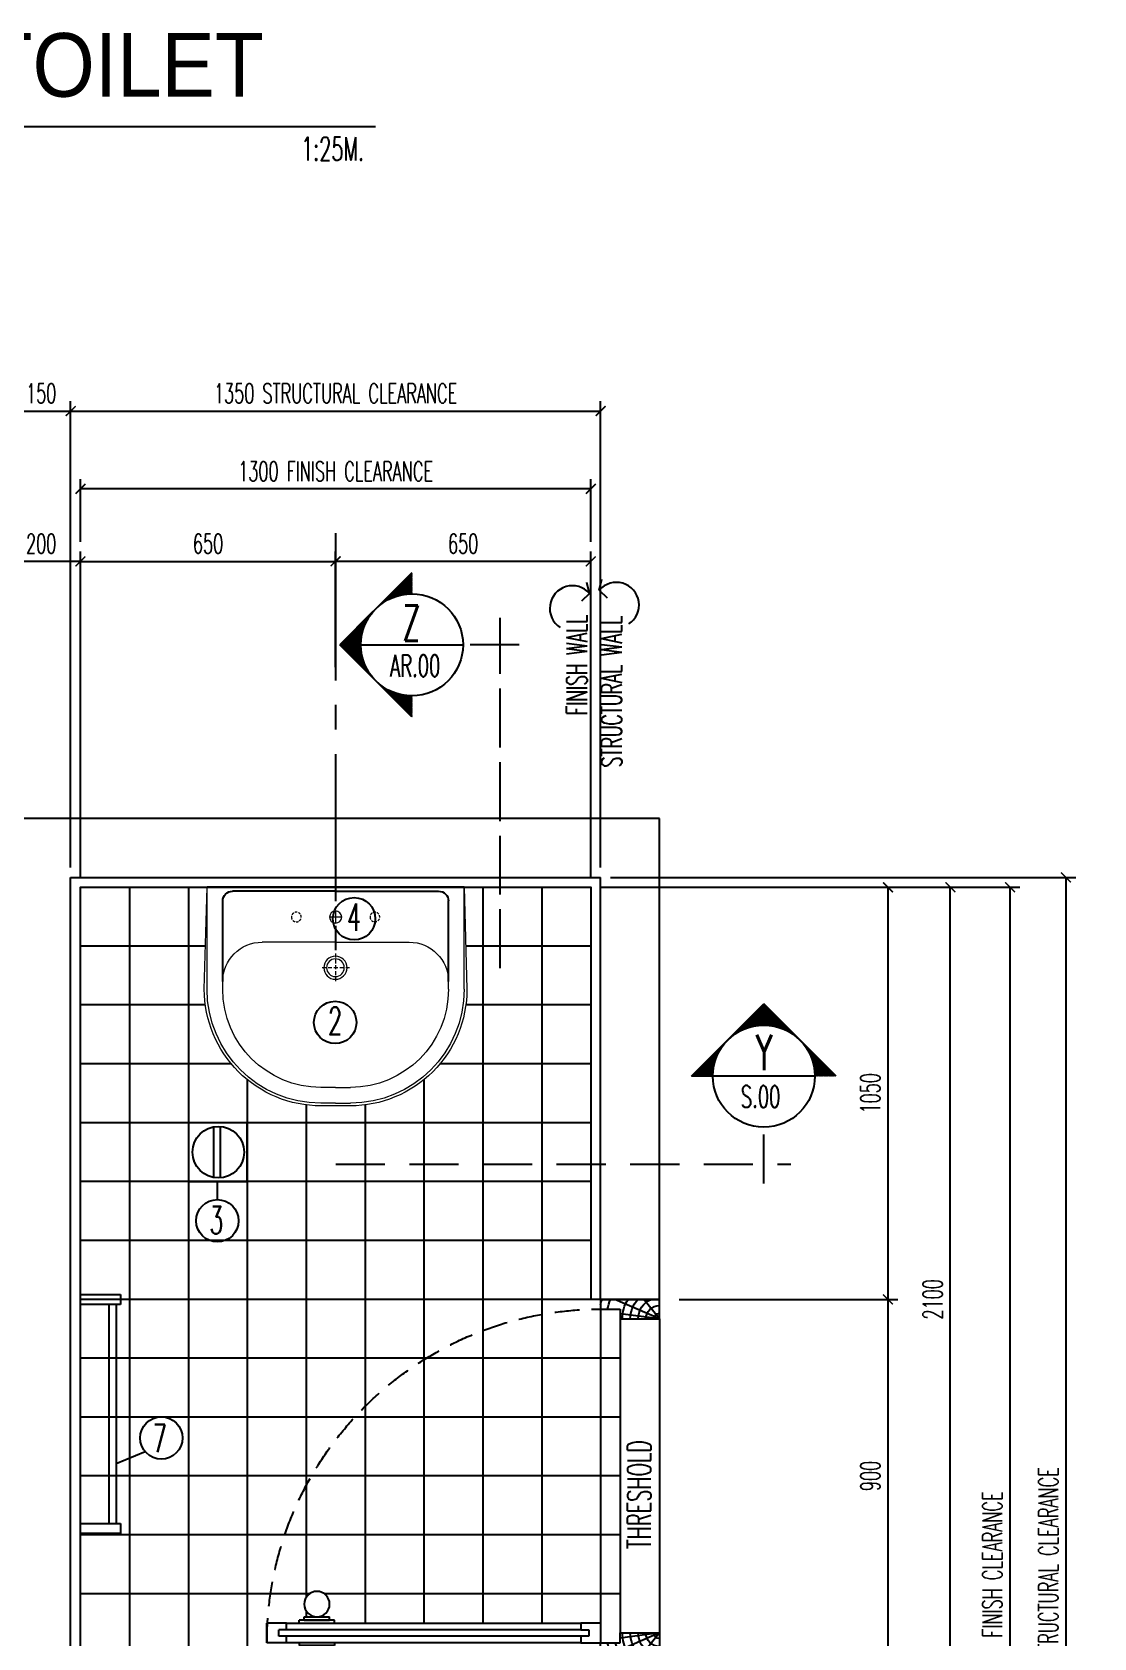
# Model space of a CAD drawing. Extents: x -171191 to -142314, y 196391 to 216316.
# Drawn here: x -165503 to -162798, y 199797 to 203888 of the extents above; entities that cross this region are included whole.
import ezdxf
from ezdxf.enums import TextEntityAlignment as Align

# ---------------------------------------------------------------- set-up
doc = ezdxf.new("R2010")
doc.units = 0
doc.header["$LTSCALE"] = 500
doc.header["$MEASUREMENT"] = 0
for name, pattern in [('CENTER2', [1.125, 0.75, -0.125, 0.125, -0.125]), ('DASHED', [0.75, 0.5, -0.25]), ('HIDDEN', [0.375, 0.25, -0.125])]:
    doc.linetypes.add(name, pattern=pattern)
doc.layers.get('0').update_dxf_attribs({"linetype": 'CONTINUOUS'})
doc.layers.get('DEFPOINTS').update_dxf_attribs({"linetype": 'CONTINUOUS'})
for name, color, linetype in [('3', 3, 'CONTINUOUS'), ('A-TILES', 11, 'CONTINUOUS'), ('AXIS', 11, 'CENTER2'), ('Axisname', 6, 'CONTINUOUS'), ('DIM', 4, 'CONTINUOUS'), ('DIM-NEW', 4, 'CONTINUOUS'), ('Dimout', 4, 'CONTINUOUS'), ('DOOR', 2, 'CONTINUOUS'), ('DW', 7, 'CONTINUOUS'), ('ELE', 3, 'CONTINUOUS'), ('ELEV-MARK', 6, 'CONTINUOUS'), ('FIX', 2, 'CONTINUOUS'), ('Plaster', 7, 'CONTINUOUS'), ('Tile', 5, 'CONTINUOUS'), ('TXT', 2, 'CONTINUOUS'), ('TXT1', 2, 'CONTINUOUS'), ('WALL', 6, 'CONTINUOUS')]:
    doc.layers.add(name, color=color, linetype=linetype)
doc.styles.add('ROMANS', font='romans.shx', dxfattribs={"width": 0.6})
doc.styles.add('TTXT', font='swisse.ttf', dxfattribs={"width": 0.9})
doc.dimstyles.new('R50', dxfattribs={"dimscale": 0, "dimtxt": 0.06, "dimasz": 0.03, "dimexe": 0.03, "dimexo": 0.03, "dimgap": 0.03, "dimtad": 1, "dimdec": 0, "dimlfac": 1000, "dimzin": 13, "dimdsep": 46, "dimtxsty": 'ROMANS', "dimblk": 'ARCHTICK', "dimcen": 0.09, "dimclrd": 4, "dimclre": 4, "dimclrt": 2, "dimadec": 0, "dimazin": 0, "dimtfac": 1, "dimtdec": 0, "dimtofl": 0, "dimtmove": 2, "dimatfit": 3, "dimldrblk": 'CLOSEDBLANK', "dimfxl": 0, "dimtolj": 1, "dimtzin": 0, "dimarcsym": 0})

# ---------------------------------------------------------------- blocks, each defined once
blk = doc.blocks.new('LAV-003')
at = {"layer": 'FIX', "linetype": 'Continuous', "lineweight": 20}
for p, q in [((-327.5, -285), (-327.5, -25)), ((327.5, -285), (327.5, -25)), ((0, -165), (-187.5, -165)), ((0, -165), (187.5, -165)), ((-287.5, -285), (-287.5, -265)), ((287.5, -285), (287.5, -265)), ((0, -535), (-37.5, -535)), ((0, -535), (37.5, -535)), ((0, -575), (-37.5, -575)), ((0, -575), (37.5, -575))]:
    blk.add_line(p, q, dxfattribs=at)
at = {"layer": 'FIX', "linetype": 'ByBlock'}
blk.add_line((-327.5, -25), (327.5, -25), dxfattribs=at)
at = {"layer": 'FIX', "linetype": 'ByBlock', "ltscale": 0.3}
for p, q in [((0, -35), (-262.5, -35)), ((0, -35), (262.5, -35)), ((-287.5, -265), (-287.5, -60)), ((287.5, -265), (287.5, -60))]:
    blk.add_line(p, q, dxfattribs=at)
at = {"layer": 'FIX', "lineweight": 20}
for p, q in [((-15.6, -100.9), (15.5, -100.9)), ((0, -85.4), (0, -116.5))]:
    blk.add_line(p, q, dxfattribs=at)
at = {"layer": 'FIX', "linetype": 'DASHED', "lineweight": 20, "ltscale": 0.04}
for p, q in [((0, -193.9), (0, -266.1)), ((-35.7, -230.5), (36.6, -230.5))]:
    blk.add_line(p, q, dxfattribs=at)
at = {"layer": 'FIX', "linetype": 'Continuous', "lineweight": 20}
blk.add_lwpolyline([(294.8, -25), (0, -25), (-327.5, -25), (-334.5, -285, 0.414214), (-37.5, -582), (0, -582), (37.5, -582, 0.414214), (334.5, -285), (327.5, -25), (0, -25)], format="xyb", dxfattribs=at)
at = {"layer": 'FIX', "linetype": 'HIDDEN', "lineweight": 20, "ltscale": 0.05}
for centre in [(-100, -100.9), (100, -100.9)]:
    blk.add_circle(centre, 12.4, dxfattribs=at)
at = {"layer": 'FIX', "lineweight": 20}
for centre, radius in [((0, -100.9), 15.5), ((0.5, -230), 29.5), ((0.5, -230), 22.5)]:
    blk.add_circle(centre, radius, dxfattribs=at)
at = {"layer": 'FIX', "linetype": 'ByBlock', "ltscale": 0.3}
for centre, start, end in [((-262.5, -60), 90, 180), ((262.5, -60), 0, 90)]:
    blk.add_arc(centre, 25, start, end, dxfattribs=at)
at = {"layer": 'FIX', "linetype": 'Continuous', "lineweight": 20}
for centre, radius, start, end in [((-187.5, -265), 100, 90, 180), ((187.5, -265), 100, 0, 90), ((-37.5, -285), 290, 180, 270), ((-37.5, -285), 250, 180, 270), ((37.5, -285), 250, 270, 0), ((37.5, -285), 290, 270, 0)]:
    blk.add_arc(centre, radius, start, end, dxfattribs=at)
blk = doc.blocks.new('_ARCHTICK')
at = {"color": 0, "linetype": 'ByBlock', "const_width": 0.15}
blk.add_lwpolyline([(-0.5, -0.5), (0.5, 0.5)], dxfattribs=at)
blk = doc.blocks.new('*D71')
at = {"layer": 'DEFPOINTS', "color": 0}
for p in [(-164055, 201709.2), (-163880, 200659.2), (-163323, 200659.2)]:
    blk.add_point(p, dxfattribs=at)
at = {"layer": 'Dimout', "color": 4, "lineweight": -2}
for p, q in [((-164030, 201709.2), (-163298, 201709.2)), ((-163323, 201709.2), (-163323, 200659.2)), ((-163855, 200659.2), (-163298, 200659.2))]:
    blk.add_line(p, q, dxfattribs=at)
at = {"layer": 'Dimout', "color": 4, "lineweight": -2, "xscale": 25, "yscale": 25, "zscale": 25}
for p, rotation in [((-163323, 201709.2), 90), ((-163323, 200659.2), 270)]:
    blk.add_blockref('_ARCHTICK', p, dxfattribs=dict(at, rotation=rotation))
at = {"layer": 'Dimout', "color": 2, "insert": (-163368, 201184.2), "char_height": 50, "attachment_point": 5, "rotation": 90, "style": 'ROMANS'}
blk.add_mtext('\\A1;1050', dxfattribs=at)
blk = doc.blocks.new('_ClosedBlank')
at = {"color": 0, "linetype": 'ByBlock', "lineweight": -2}
for p, q in [((-1, 0.17), (0, 0)), ((-1, 0.17), (-1, -0.17)), ((0, 0), (-1, -0.17))]:
    blk.add_line(p, q, dxfattribs=at)
blk = doc.blocks.new('*D70')
at = {"layer": 'DEFPOINTS', "color": 0}
for p in [(-164055, 201709.2), (-163164.1, 201709.2), (-164055, 199609.2)]:
    blk.add_point(p, dxfattribs=at)
at = {"layer": 'Dimout', "color": 4, "lineweight": -2}
for p, q in [((-164030, 201709.2), (-163139.1, 201709.2)), ((-163164.1, 199609.2), (-163164.1, 201709.2)), ((-164030, 199609.2), (-163139.1, 199609.2))]:
    blk.add_line(p, q, dxfattribs=at)
at = {"layer": 'Dimout', "color": 4, "lineweight": -2, "xscale": 25, "yscale": 25, "zscale": 25}
for p, rotation in [((-163164.1, 201709.2), 90), ((-163164.1, 199609.2), 270)]:
    blk.add_blockref('_ARCHTICK', p, dxfattribs=dict(at, rotation=rotation))
at = {"layer": 'Dimout', "color": 2, "insert": (-163209.1, 200659.2), "char_height": 50, "attachment_point": 5, "rotation": 90, "style": 'ROMANS'}
blk.add_mtext('\\A1;2100', dxfattribs=at)
blk = doc.blocks.new('*D50')
at = {"layer": 'DEFPOINTS', "color": 0}
for p in [(-164055, 201734.2), (-164055, 198109.2), (-162869.7, 198109.2)]:
    blk.add_point(p, dxfattribs=at)
at = {"layer": 'Dimout', "color": 4, "lineweight": -2}
for p, q in [((-164030, 201734.2), (-162844.7, 201734.2)), ((-162869.7, 201734.2), (-162869.7, 198109.2)), ((-164030, 198109.2), (-162844.7, 198109.2))]:
    blk.add_line(p, q, dxfattribs=at)
at = {"layer": 'Dimout', "color": 4, "lineweight": -2, "xscale": 25, "yscale": 25, "zscale": 25}
for p, rotation in [((-162869.7, 201734.2), 90), ((-162869.7, 198109.2), 270)]:
    blk.add_blockref('_ARCHTICK', p, dxfattribs=dict(at, rotation=rotation))
at = {"layer": 'Dimout', "color": 2, "insert": (-162914.7, 199921.7), "char_height": 50, "attachment_point": 5, "rotation": 90, "style": 'ROMANS'}
blk.add_mtext('\\A1;3625 STRUCTURAL CLEARANCE', dxfattribs=at)
blk = doc.blocks.new('*D49')
at = {"layer": 'DEFPOINTS', "color": 0}
for p in [(-164080, 201709.2), (-164080, 198134.2), (-163012.1, 198134.2)]:
    blk.add_point(p, dxfattribs=at)
at = {"layer": 'Dimout', "color": 4, "lineweight": -2}
for p, q in [((-164055, 201709.2), (-162987.1, 201709.2)), ((-163012.1, 201709.2), (-163012.1, 198134.2)), ((-164055, 198134.2), (-162987.1, 198134.2))]:
    blk.add_line(p, q, dxfattribs=at)
at = {"layer": 'Dimout', "color": 4, "lineweight": -2, "xscale": 25, "yscale": 25, "zscale": 25}
for p, rotation in [((-163012.1, 201709.2), 90), ((-163012.1, 198134.2), 270)]:
    blk.add_blockref('_ARCHTICK', p, dxfattribs=dict(at, rotation=rotation))
at = {"layer": 'Dimout', "color": 2, "insert": (-163057.1, 199921.7), "char_height": 50, "attachment_point": 5, "rotation": 90, "style": 'ROMANS'}
blk.add_mtext('\\A1;3575 FINISH CLEARANCE', dxfattribs=at)
blk = doc.blocks.new('*D79')
at = {"layer": 'DEFPOINTS', "color": 0}
for p in [(-163855, 200659.2), (-163855, 199759.2), (-163323, 199759.2)]:
    blk.add_point(p, dxfattribs=at)
at = {"layer": 'Dimout', "color": 4, "lineweight": -2}
for p, q in [((-163830, 200659.2), (-163298, 200659.2)), ((-163323, 200659.2), (-163323, 199759.2)), ((-163830, 199759.2), (-163298, 199759.2))]:
    blk.add_line(p, q, dxfattribs=at)
at = {"layer": 'Dimout', "color": 4, "lineweight": -2, "xscale": 25, "yscale": 25, "zscale": 25}
for p, rotation in [((-163323, 200659.2), 90), ((-163323, 199759.2), 270)]:
    blk.add_blockref('_ARCHTICK', p, dxfattribs=dict(at, rotation=rotation))
at = {"layer": 'Dimout', "color": 2, "insert": (-163368, 200209.2), "char_height": 50, "attachment_point": 5, "rotation": 90, "style": 'ROMANS'}
blk.add_mtext('\\A1;900', dxfattribs=at)
blk = doc.blocks.new('A$C67076F16')
at = {"layer": 'DIM-NEW'}
for p, q in [((0.0138, 0.1136), (0.1863, 0.1136)), ((0.0127, 0.0913), (0.1876, 0.0913))]:
    blk.add_line(p, q, dxfattribs=at)
at = {"layer": 'DW'}
blk.add_lwpolyline([(0, 0.2), (0, 0), (0.2, 0), (0.2, 0.2)], close=True, dxfattribs=at)
at = {"layer": 'FIX', "color": 2}
blk.add_circle((0.1, 0.0983), 0.0876, dxfattribs=at)
blk = doc.blocks.new('A$C6F351844')
for p, q in [((0, 0.1016), (0.0254, 0.1016)), ((0, 0), (0, 0.1016)), ((0.0254, 0.1016), (0.0254, 0)), ((0.5842, 0.0921), (0.0254, 0.0921)), ((0.5842, 0), (0.5842, 0.1016)), ((0.5842, 0.1016), (0.6096, 0.1016)), ((0.6096, 0.1016), (0.6096, 0)), ((0.5842, 0.073), (0.0254, 0.073)), ((0.0254, 0), (0, 0)), ((0.6096, 0), (0.5842, 0))]:
    blk.add_line(p, q)
blk = doc.blocks.new('DOOR90')
at = {"layer": 'DOOR', "color": 0, "linetype": 'ByBlock'}
for p, q in [((-150, 0), (-150, -25)), ((-150, 0), (0, 0)), ((0, -50), (0, 0)), ((-1000, -25), (-1000, -75)), ((-1000, -75), (-1000, -25)), ((-950, -25), (-1000, -25)), ((-950, -25), (-950, -42)), ((-917.6, -25), (-917.6, -17.8)), ((-827.6, -17.8), (-917.6, -17.8)), ((-905, -17.8), (-905, -8.8)), ((-905, -8.8), (-840.2, -8.8)), ((-905, -17.8), (-840.2, -17.8)), ((-840.2, -17.8), (-840.2, -8.8)), ((-827.6, -25), (-827.6, -17.8)), ((-200, -42), (-200, -25)), ((-200, -25), (-150, -25)), ((-150, -75), (-150, -25)), ((-150, -25), (-100, -25)), ((-100, -25), (-100, -50)), ((-950, -75), (-1000, -75)), ((-970, -42), (-970, -58)), ((-950, -42), (-970, -42)), ((-950, -58), (-970, -58)), ((-950, -58), (-950, -75)), ((-917.6, -75), (-917.6, -82.2)), ((-827.6, -75), (-827.6, -82.2)), ((-180, -42), (-200, -42)), ((-200, -75), (-200, -58)), ((-200, -58), (-180, -58)), ((-150, -75), (-200, -75)), ((-180, -58), (-180, -42)), ((-100, -50), (0, -50)), ((-827.6, -82.2), (-917.6, -82.2)), ((-905, -82.2), (-905, -91.2)), ((-905, -82.2), (-840.2, -82.2)), ((-905, -91.2), (-840.2, -91.2)), ((-840.2, -82.2), (-840.2, -91.2)), ((-100, -850), (0, -850)), ((-100, -875), (-100, -850)), ((0, -850), (0, -900)), ((-150, -900), (-150, -875)), ((-150, -875), (-100, -875)), ((0, -900), (-150, -900)), ((-150, -900), (0, -900))]:
    blk.add_line(p, q, dxfattribs=at)
at = {"layer": 'DOOR', "color": 9, "linetype": 'ByBlock'}
for p, q in [((0, -50), (-113.7, 0)), ((0, -50), (-40.1, 0)), ((0, -50), (-100, -36.6)), ((0, -850), (-113.7, -900)), ((0, -850), (-100, -863.4)), ((0, -850), (-40.1, -900))]:
    blk.add_line(p, q, dxfattribs=at)
at = {"layer": 'DOOR', "linetype": 'ByBlock'}
for p, q in [((-200, -25), (-950, -25)), ((-200, -42), (-950, -42)), ((-200, -58), (-950, -58)), ((-950, -75), (-200, -75))]:
    blk.add_line(p, q, dxfattribs=at)
at = {"layer": 'DOOR', "color": 0, "linetype": 'ByBlock'}
for centre in [(-872.6, 23.5), (-872.6, -123.5)]:
    blk.add_circle(centre, 32.4, dxfattribs=at)
at = {"layer": 'DOOR', "color": 9, "linetype": 'ByBlock'}
for centre, radius, start, end in [((0, -50), 154.4, 161.1053, 166.2858), ((0, -50), 134.4, 158.1598, 169.28), ((0, -50), 94.4, 148.0182, 180), ((0, -50), 74.4, 137.7764, 180), ((0, -50), 114.4, 154.0838, 167.3774), ((0, -50), 54.4, 113.2074, 180), ((0, -50), 34.4, 90, 180), ((0, -50), 14.4, 90, 180), ((0, -850), 94.4, 180, 211.9818), ((0, -850), 74.4, 180, 222.2236), ((0, -850), 54.4, 180, 246.7926), ((0, -850), 34.4, 180, 270), ((0, -850), 14.4, 180, 270), ((0, -850), 154.4, 193.7142, 198.8947), ((0, -850), 134.4, 190.72, 201.8402)]:
    blk.add_arc(centre, radius, start, end, dxfattribs=at)
at = {"layer": 'DOOR', "linetype": 'HIDDEN', "ltscale": 0.5}
blk.add_arc((-150, -25), 850, 180, 270, dxfattribs=at)
blk = doc.blocks.new('*X32')
at = {"color": 0}
for p, q in [((14608, 7877), (14819, 8088)), ((14625, 7890), (14821, 8086)), ((14637, 7899), (14823, 8084)), ((14647, 7905), (14825, 8082)), ((14656, 7910), (14826, 8081)), ((14664, 7915), (14828, 8079)), ((14671, 7919), (14830, 8077)), ((14678, 7922), (14832, 8075)), ((14685, 7925), (14833, 8073)), ((14691, 7928), (14835, 8072)), ((14697, 7930), (14837, 8070)), ((14703, 7933), (14839, 8068)), ((14709, 7935), (14841, 8066)), ((14714, 7937), (14842, 8065)), ((14719, 7938), (14844, 8063)), ((14725, 7940), (14846, 8061)), ((14730, 7941), (14848, 8059)), ((14734, 7943), (14849, 8058)), ((14739, 7944), (14851, 8056)), ((14744, 7945), (14853, 8054)), ((14749, 7946), (14855, 8052)), ((14753, 7947), (14856, 8051)), ((14757, 7948), (14858, 8049)), ((14762, 7949), (14860, 8047)), ((14766, 7950), (14862, 8045)), ((14770, 7950), (14863, 8043)), ((14774, 7951), (14865, 8042)), ((14778, 7951), (14867, 8040)), ((14782, 7952), (14869, 8038)), ((14786, 7952), (14871, 8036)), ((14790, 7953), (14872, 8035)), ((14794, 7953), (14874, 8033)), ((14798, 7953), (14876, 8031)), ((14802, 7953), (14878, 8029)), ((14805, 7954), (14879, 8028)), ((14809, 7954), (14881, 8026)), ((14813, 7954), (14883, 8024)), ((14816, 7954), (14885, 8022)), ((14820, 7954), (14886, 8020)), ((14823, 7954), (14888, 8019)), ((14827, 7954), (14890, 8017)), ((14830, 7954), (14892, 8015)), ((14834, 7953), (14894, 8013)), ((14837, 7953), (14895, 8012)), ((14840, 7953), (14897, 8010)), ((14844, 7953), (14899, 8008)), ((14847, 7953), (14901, 8006)), ((14850, 7952), (14902, 8005)), ((14853, 7952), (14904, 8003)), ((14856, 7952), (14906, 8001)), ((14860, 7951), (14908, 7999)), ((14863, 7951), (14909, 7997)), ((14866, 7950), (14911, 7996)), ((14869, 7950), (14913, 7994)), ((14872, 7949), (14915, 7992)), ((14875, 7949), (14917, 7990)), ((14878, 7948), (14918, 7989)), ((14881, 7948), (14920, 7987)), ((14884, 7947), (14922, 7985)), ((14887, 7947), (14924, 7983)), ((14890, 7946), (14925, 7982)), ((14893, 7945), (14927, 7980)), ((14895, 7945), (14929, 7978)), ((14898, 7944), (14931, 7976)), ((14901, 7943), (14932, 7974)), ((14904, 7942), (14934, 7973)), ((14907, 7942), (14936, 7971)), ((14909, 7941), (14938, 7969)), ((14912, 7940), (14939, 7967)), ((14915, 7939), (14941, 7966)), ((14917, 7938), (14943, 7964)), ((14920, 7937), (14945, 7962)), ((14923, 7937), (14947, 7960)), ((14925, 7936), (14948, 7959)), ((14928, 7935), (14950, 7957)), ((14931, 7934), (14952, 7955)), ((14933, 7933), (14954, 7953)), ((14936, 7932), (14955, 7952)), ((14938, 7931), (14957, 7950)), ((14941, 7930), (14959, 7948)), ((14943, 7929), (14961, 7946)), ((14946, 7928), (14962, 7944)), ((14948, 7927), (14964, 7943)), ((14951, 7926), (14966, 7941)), ((14953, 7925), (14968, 7939)), ((14956, 7923), (14970, 7937)), ((14958, 7922), (14971, 7936)), ((14960, 7921), (14973, 7934)), ((14963, 7920), (14975, 7932)), ((14965, 7919), (14977, 7930)), ((14967, 7918), (14978, 7929)), ((14970, 7916), (14980, 7927)), ((14972, 7915), (14982, 7925)), ((14974, 7914), (14984, 7923)), ((14977, 7913), (14985, 7921)), ((14979, 7911), (14987, 7920)), ((14981, 7910), (14989, 7918)), ((14983, 7909), (14991, 7916)), ((14986, 7908), (14993, 7914)), ((14988, 7906), (14994, 7913)), ((14990, 7905), (14996, 7911)), ((14992, 7903), (14998, 7909)), ((14994, 7902), (15000, 7907)), ((14997, 7901), (15001, 7906)), ((14999, 7899), (15003, 7904)), ((15001, 7898), (15005, 7902)), ((15003, 7896), (15007, 7900)), ((15005, 7895), (15008, 7898)), ((15007, 7894), (15010, 7897)), ((15009, 7892), (15012, 7895)), ((15011, 7891), (15014, 7893)), ((15013, 7889), (15016, 7891)), ((15015, 7888), (15017, 7890)), ((15017, 7886), (15019, 7888)), ((15019, 7884), (15021, 7886)), ((15021, 7883), (15023, 7884)), ((15023, 7881), (15024, 7883)), ((15025, 7880), (15026, 7881)), ((15027, 7878), (15028, 7879)), ((15029, 7877), (15030, 7877)), ((14360, 7629), (14571, 7839)), ((14364, 7629), (14557, 7822)), ((14368, 7629), (14549, 7810)), ((14371, 7629), (14542, 7800)), ((14375, 7629), (14537, 7791)), ((14378, 7629), (14533, 7783)), ((14382, 7629), (14529, 7776)), ((15031, 7875), (15031, 7875)), ((15033, 7873), (15033, 7874)), ((15035, 7872), (15035, 7872)), ((15036, 7870), (15037, 7870)), ((15038, 7868), (15038, 7868)), ((15040, 7867), (15040, 7867)), ((15042, 7865), (15042, 7865)), ((15044, 7863), (15044, 7863)), ((15046, 7861), (15046, 7861)), ((15047, 7860), (15047, 7860)), ((15051, 7856), (15051, 7856)), ((15053, 7854), (15053, 7854)), ((15054, 7852), (15054, 7853)), ((15056, 7851), (15056, 7851)), ((15058, 7849), (15058, 7849)), ((15059, 7847), (15060, 7847)), ((15061, 7845), (15061, 7845)), ((15063, 7843), (15063, 7844)), ((15064, 7841), (15065, 7842)), ((15066, 7839), (15067, 7840)), ((15068, 7837), (15069, 7838)), ((15069, 7836), (15070, 7837)), ((15071, 7834), (15072, 7835)), ((15072, 7832), (15074, 7833)), ((15074, 7830), (15076, 7831)), ((15076, 7828), (15077, 7830)), ((15077, 7826), (15079, 7828)), ((15079, 7824), (15081, 7826)), ((15080, 7822), (15083, 7824)), ((15082, 7820), (15084, 7822)), ((15083, 7818), (15086, 7821)), ((15085, 7815), (15088, 7819)), ((15086, 7813), (15090, 7817)), ((15087, 7811), (15092, 7815)), ((15089, 7809), (15093, 7814)), ((15090, 7807), (15095, 7812)), ((15092, 7805), (15097, 7810)), ((15093, 7803), (15099, 7808)), ((15094, 7801), (15100, 7807)), ((15096, 7798), (15102, 7805)), ((15097, 7796), (15104, 7803)), ((15098, 7794), (15106, 7801)), ((15100, 7792), (15107, 7799)), ((15101, 7790), (15109, 7798)), ((15102, 7787), (15111, 7796)), ((15104, 7785), (15113, 7794)), ((15105, 7783), (15115, 7792)), ((15106, 7780), (15116, 7791)), ((15107, 7778), (15118, 7789)), ((15108, 7776), (15120, 7787)), ((15110, 7773), (15122, 7785)), ((15111, 7771), (15123, 7784)), ((15112, 7769), (15125, 7782)), ((15113, 7766), (15127, 7780)), ((15114, 7764), (15129, 7778)), ((15115, 7761), (15130, 7777)), ((15116, 7759), (15132, 7775)), ((14385, 7629), (14525, 7769)), ((14389, 7629), (14522, 7762)), ((14392, 7629), (14519, 7756)), ((14396, 7629), (14517, 7750)), ((14399, 7629), (14515, 7744)), ((14403, 7629), (14513, 7739)), ((14406, 7629), (14511, 7733)), ((14410, 7629), (14509, 7728)), ((14413, 7629), (14507, 7723)), ((14417, 7629), (14506, 7718)), ((14421, 7629), (14505, 7713)), ((14424, 7629), (14503, 7708)), ((14428, 7629), (14502, 7703)), ((14431, 7629), (14501, 7699)), ((14435, 7629), (14500, 7694)), ((14438, 7629), (14499, 7690)), ((14442, 7629), (14499, 7686)), ((14445, 7629), (14498, 7681)), ((14449, 7629), (14497, 7677)), ((14452, 7629), (14497, 7673)), ((15117, 7756), (15134, 7773)), ((15118, 7754), (15136, 7771)), ((15119, 7751), (15137, 7769)), ((15121, 7749), (15139, 7768)), ((15122, 7746), (15141, 7766)), ((15122, 7744), (15143, 7764)), ((15123, 7741), (15145, 7762)), ((15124, 7739), (15146, 7761)), ((15125, 7736), (15148, 7759)), ((15126, 7733), (15150, 7757)), ((15127, 7731), (15152, 7755)), ((15128, 7728), (15153, 7754)), ((15129, 7725), (15155, 7752)), ((15130, 7723), (15157, 7750)), ((15130, 7720), (15159, 7748)), ((15131, 7717), (15160, 7746)), ((15132, 7714), (15162, 7745)), ((15133, 7712), (15164, 7743)), ((15133, 7709), (15166, 7741)), ((15134, 7706), (15168, 7739)), ((15135, 7703), (15169, 7738)), ((15136, 7700), (15171, 7736)), ((15136, 7697), (15173, 7734)), ((15137, 7695), (15175, 7732)), ((15137, 7692), (15176, 7731)), ((15138, 7689), (15178, 7729)), ((15139, 7686), (15180, 7727)), ((15139, 7683), (15182, 7725)), ((15140, 7680), (15183, 7723)), ((15140, 7676), (15185, 7722)), ((15140, 7673), (15187, 7720)), ((15141, 7670), (15189, 7718)), ((15141, 7667), (15191, 7716)), ((15142, 7664), (15192, 7715)), ((15142, 7661), (15194, 7713)), ((15142, 7658), (15196, 7711)), ((15143, 7654), (15198, 7709)), ((15143, 7651), (15199, 7708)), ((15143, 7648), (15201, 7706)), ((15143, 7644), (15203, 7704)), ((15143, 7641), (15205, 7702)), ((15143, 7637), (15206, 7700)), ((15143, 7634), (15208, 7699)), ((15144, 7631), (15210, 7697)), ((15145, 7629), (15212, 7695)), ((15149, 7629), (15214, 7693)), ((15152, 7629), (15215, 7692)), ((15156, 7629), (15217, 7690)), ((15159, 7629), (15219, 7688)), ((15163, 7629), (15221, 7686)), ((15167, 7629), (15222, 7685)), ((15170, 7629), (15224, 7683)), ((15174, 7629), (15226, 7681)), ((15177, 7629), (15228, 7679)), ((15181, 7629), (15229, 7678)), ((15184, 7629), (15231, 7676)), ((15188, 7629), (15233, 7674)), ((15191, 7629), (15235, 7672)), ((14456, 7629), (14496, 7669)), ((14459, 7629), (14496, 7665)), ((14463, 7629), (14495, 7661)), ((14466, 7629), (14495, 7657)), ((14470, 7629), (14494, 7653)), ((14474, 7629), (14494, 7649)), ((14477, 7629), (14494, 7646)), ((14481, 7629), (14494, 7642)), ((14484, 7629), (14494, 7638)), ((14488, 7629), (14494, 7635)), ((14491, 7629), (14494, 7631)), ((15195, 7629), (15236, 7670)), ((15198, 7629), (15238, 7669)), ((15202, 7629), (15240, 7667)), ((15205, 7629), (15242, 7665)), ((15209, 7629), (15244, 7663)), ((15212, 7629), (15245, 7662)), ((15216, 7629), (15247, 7660)), ((15220, 7629), (15249, 7658)), ((15223, 7629), (15251, 7656)), ((15227, 7629), (15252, 7655)), ((15230, 7629), (15254, 7653)), ((15234, 7629), (15256, 7651)), ((15237, 7629), (15258, 7649)), ((15241, 7629), (15259, 7647)), ((15244, 7629), (15261, 7646)), ((15248, 7629), (15263, 7644)), ((15251, 7629), (15265, 7642)), ((15255, 7629), (15267, 7640)), ((15258, 7629), (15268, 7639)), ((15262, 7629), (15270, 7637)), ((15266, 7629), (15272, 7635)), ((15269, 7629), (15274, 7633)), ((15273, 7629), (15275, 7632)), ((15276, 7629), (15277, 7630))]:
    blk.add_line(p, q, dxfattribs=at)
blk = doc.blocks.new('*D77')
at = {"layer": 'DEFPOINTS', "color": 0}
for p in [(-165380, 202724.2), (-165380, 202564.6), (-164080, 202564.6)]:
    blk.add_point(p, dxfattribs=at)
at = {"layer": 'Dimout', "color": 4, "lineweight": -2}
for p, q in [((-165380, 202589.6), (-165380, 202749.2)), ((-164080, 202589.6), (-164080, 202749.2)), ((-164080, 202724.2), (-165380, 202724.2))]:
    blk.add_line(p, q, dxfattribs=at)
at = {"layer": 'Dimout', "color": 4, "lineweight": -2, "xscale": 25, "yscale": 25, "zscale": 25, "rotation": 180}
blk.add_blockref('_ARCHTICK', (-165380, 202724.2), dxfattribs=at)
at = {"layer": 'Dimout', "color": 4, "lineweight": -2, "xscale": 25, "yscale": 25, "zscale": 25}
blk.add_blockref('_ARCHTICK', (-164080, 202724.2), dxfattribs=at)
at = {"layer": 'Dimout', "color": 2, "insert": (-164730, 202769.2), "char_height": 50, "attachment_point": 5, "style": 'ROMANS'}
blk.add_mtext('\\A1;1300 FINISH CLEARANCE', dxfattribs=at)
blk = doc.blocks.new('*D76')
at = {"layer": 'DEFPOINTS', "color": 0}
for p in [(-164730, 202539.6), (-164730, 202504.8), (-165380, 201709.2)]:
    blk.add_point(p, dxfattribs=at)
at = {"layer": 'Dimout', "color": 4, "lineweight": -2}
for p, q in [((-165380, 201734.2), (-165380, 202564.6)), ((-164730, 202529.8), (-164730, 202564.6)), ((-165380, 202539.6), (-164730, 202539.6))]:
    blk.add_line(p, q, dxfattribs=at)
at = {"layer": 'Dimout', "color": 4, "lineweight": -2, "xscale": 25, "yscale": 25, "zscale": 25, "rotation": 180}
blk.add_blockref('_ARCHTICK', (-165380, 202539.6), dxfattribs=at)
at = {"layer": 'Dimout', "color": 4, "lineweight": -2, "xscale": 25, "yscale": 25, "zscale": 25}
blk.add_blockref('_ARCHTICK', (-164730, 202539.6), dxfattribs=at)
at = {"layer": 'Dimout', "color": 2, "insert": (-165055, 202584.6), "char_height": 50, "attachment_point": 5, "style": 'ROMANS'}
blk.add_mtext('\\A1;650', dxfattribs=at)
blk = doc.blocks.new('*D75')
at = {"layer": 'DEFPOINTS', "color": 0}
for p in [(-165580, 202539.6), (-165580, 201709.2), (-165380, 201709.2)]:
    blk.add_point(p, dxfattribs=at)
at = {"layer": 'Dimout', "color": 4, "lineweight": -2}
for p, q in [((-165580, 201734.2), (-165580, 202564.6)), ((-165380, 201734.2), (-165380, 202564.6)), ((-165380, 202539.6), (-165580, 202539.6))]:
    blk.add_line(p, q, dxfattribs=at)
at = {"layer": 'Dimout', "color": 4, "lineweight": -2, "xscale": 25, "yscale": 25, "zscale": 25, "rotation": 180}
blk.add_blockref('_ARCHTICK', (-165580, 202539.6), dxfattribs=at)
at = {"layer": 'Dimout', "color": 4, "lineweight": -2, "xscale": 25, "yscale": 25, "zscale": 25}
blk.add_blockref('_ARCHTICK', (-165380, 202539.6), dxfattribs=at)
at = {"layer": 'Dimout', "color": 2, "insert": (-165480, 202584.6), "char_height": 50, "attachment_point": 5, "style": 'ROMANS'}
blk.add_mtext('\\A1;200', dxfattribs=at)
blk = doc.blocks.new('*D74')
at = {"layer": 'DEFPOINTS', "color": 0}
for p in [(-164730, 202539.6), (-164730, 202245.3), (-164080, 201709.2)]:
    blk.add_point(p, dxfattribs=at)
at = {"layer": 'Dimout', "color": 4, "lineweight": -2}
for p, q in [((-164730, 202270.3), (-164730, 202564.6)), ((-164080, 201734.2), (-164080, 202564.6)), ((-164080, 202539.6), (-164730, 202539.6))]:
    blk.add_line(p, q, dxfattribs=at)
at = {"layer": 'Dimout', "color": 4, "lineweight": -2, "xscale": 25, "yscale": 25, "zscale": 25, "rotation": 180}
blk.add_blockref('_ARCHTICK', (-164730, 202539.6), dxfattribs=at)
at = {"layer": 'Dimout', "color": 4, "lineweight": -2, "xscale": 25, "yscale": 25, "zscale": 25}
blk.add_blockref('_ARCHTICK', (-164080, 202539.6), dxfattribs=at)
at = {"layer": 'Dimout', "color": 2, "insert": (-164405, 202584.6), "char_height": 50, "attachment_point": 5, "style": 'ROMANS'}
blk.add_mtext('\\A1;650', dxfattribs=at)
blk = doc.blocks.new('*D73')
at = {"layer": 'DEFPOINTS', "color": 0}
for p in [(-165405, 202922.5), (-165555, 201734.2), (-165405, 201734.2)]:
    blk.add_point(p, dxfattribs=at)
at = {"layer": 'Dimout', "color": 4, "lineweight": -2}
for p, q in [((-165555, 201759.2), (-165555, 202947.5)), ((-165405, 201759.2), (-165405, 202947.5)), ((-165555, 202922.5), (-165405, 202922.5))]:
    blk.add_line(p, q, dxfattribs=at)
at = {"layer": 'Dimout', "color": 4, "lineweight": -2, "xscale": 25, "yscale": 25, "zscale": 25, "rotation": 180}
blk.add_blockref('_ARCHTICK', (-165555, 202922.5), dxfattribs=at)
at = {"layer": 'Dimout', "color": 4, "lineweight": -2, "xscale": 25, "yscale": 25, "zscale": 25}
blk.add_blockref('_ARCHTICK', (-165405, 202922.5), dxfattribs=at)
at = {"layer": 'Dimout', "color": 2, "insert": (-165480, 202967.5), "char_height": 50, "attachment_point": 5, "style": 'ROMANS'}
blk.add_mtext('\\A1;150', dxfattribs=at)
blk = doc.blocks.new('*D72')
at = {"layer": 'DEFPOINTS', "color": 0}
for p in [(-164055, 202922.5), (-165405, 201734.2), (-164055, 201734.2)]:
    blk.add_point(p, dxfattribs=at)
at = {"layer": 'Dimout', "color": 4, "lineweight": -2}
for p, q in [((-165405, 201759.2), (-165405, 202947.5)), ((-164055, 201759.2), (-164055, 202947.5)), ((-165405, 202922.5), (-164055, 202922.5))]:
    blk.add_line(p, q, dxfattribs=at)
at = {"layer": 'Dimout', "color": 4, "lineweight": -2, "xscale": 25, "yscale": 25, "zscale": 25, "rotation": 180}
blk.add_blockref('_ARCHTICK', (-165405, 202922.5), dxfattribs=at)
at = {"layer": 'Dimout', "color": 4, "lineweight": -2, "xscale": 25, "yscale": 25, "zscale": 25}
blk.add_blockref('_ARCHTICK', (-164055, 202922.5), dxfattribs=at)
at = {"layer": 'Dimout', "color": 2, "insert": (-164730, 202967.5), "char_height": 50, "attachment_point": 5, "style": 'ROMANS'}
blk.add_mtext('\\A1;1350 STRUCTURAL CLEARANCE', dxfattribs=at)
blk = doc.blocks.new('STTRUC.WALL')
at = {"layer": 'DIM'}
blk.add_arc((-0.0435, -0.0496), 0.066, 213.1771, 48.7793, dxfattribs=at)
at = {"layer": 'WALL'}
for q in [(-0.0228, -0.0234), (0.0318, -0.0075)]:
    blk.add_line((0, 0), q, dxfattribs=at)
at = {"layer": 'TXT', "style": 'ROMANS', "width": 0.6}
blk.add_text('STRUCTURAL WALL', height=0.06, dxfattribs=at).set_placement((-0.516, -0.066))
blk = doc.blocks.new('FINISH.WALL')
at = {"layer": 'DIM'}
blk.add_arc((-0.0435, 0.0496), 0.066, 311.2207, 146.8229, dxfattribs=at)
at = {"layer": 'WALL'}
for q in [(-0.0228, 0.0234), (0.0318, 0.0075)]:
    blk.add_line((0, 0), q, dxfattribs=at)
at = {"layer": 'TXT', "style": 'ROMANS', "width": 0.6}
blk.add_text('FINISH WALL', height=0.06, dxfattribs=at).set_placement((-0.3548, 0.0066))
blk = doc.blocks.new('*X33')
at = {"color": 0}
for p, q in [((14608, 7877), (14819, 8088)), ((14625, 7890), (14821, 8086)), ((14637, 7899), (14823, 8084)), ((14647, 7905), (14825, 8082)), ((14656, 7910), (14826, 8081)), ((14664, 7915), (14828, 8079)), ((14671, 7919), (14830, 8077)), ((14678, 7922), (14832, 8075)), ((14685, 7925), (14833, 8073)), ((14691, 7928), (14835, 8072)), ((14697, 7930), (14837, 8070)), ((14703, 7933), (14839, 8068)), ((14709, 7935), (14841, 8066)), ((14714, 7937), (14842, 8065)), ((14719, 7938), (14844, 8063)), ((14725, 7940), (14846, 8061)), ((14730, 7941), (14848, 8059)), ((14734, 7943), (14849, 8058)), ((14739, 7944), (14851, 8056)), ((14744, 7945), (14853, 8054)), ((14749, 7946), (14855, 8052)), ((14753, 7947), (14856, 8051)), ((14757, 7948), (14858, 8049)), ((14762, 7949), (14860, 8047)), ((14766, 7950), (14862, 8045)), ((14770, 7950), (14863, 8043)), ((14774, 7951), (14865, 8042)), ((14778, 7951), (14867, 8040)), ((14782, 7952), (14869, 8038)), ((14786, 7952), (14871, 8036)), ((14790, 7953), (14872, 8035)), ((14794, 7953), (14874, 8033)), ((14798, 7953), (14876, 8031)), ((14802, 7953), (14878, 8029)), ((14805, 7954), (14879, 8028)), ((14809, 7954), (14881, 8026)), ((14813, 7954), (14883, 8024)), ((14816, 7954), (14885, 8022)), ((14820, 7954), (14886, 8020)), ((14823, 7954), (14888, 8019)), ((14827, 7954), (14890, 8017)), ((14830, 7954), (14892, 8015)), ((14834, 7953), (14894, 8013)), ((14837, 7953), (14895, 8012)), ((14840, 7953), (14897, 8010)), ((14844, 7953), (14899, 8008)), ((14847, 7953), (14901, 8006)), ((14850, 7952), (14902, 8005)), ((14853, 7952), (14904, 8003)), ((14856, 7952), (14906, 8001)), ((14860, 7951), (14908, 7999)), ((14863, 7951), (14909, 7997)), ((14866, 7950), (14911, 7996)), ((14869, 7950), (14913, 7994)), ((14872, 7949), (14915, 7992)), ((14875, 7949), (14917, 7990)), ((14878, 7948), (14918, 7989)), ((14881, 7948), (14920, 7987)), ((14884, 7947), (14922, 7985)), ((14887, 7947), (14924, 7983)), ((14890, 7946), (14925, 7982)), ((14893, 7945), (14927, 7980)), ((14895, 7945), (14929, 7978)), ((14898, 7944), (14931, 7976)), ((14901, 7943), (14932, 7974)), ((14904, 7942), (14934, 7973)), ((14907, 7942), (14936, 7971)), ((14909, 7941), (14938, 7969)), ((14912, 7940), (14939, 7967)), ((14915, 7939), (14941, 7966)), ((14917, 7938), (14943, 7964)), ((14920, 7937), (14945, 7962)), ((14923, 7937), (14947, 7960)), ((14925, 7936), (14948, 7959)), ((14928, 7935), (14950, 7957)), ((14931, 7934), (14952, 7955)), ((14933, 7933), (14954, 7953)), ((14936, 7932), (14955, 7952)), ((14938, 7931), (14957, 7950)), ((14941, 7930), (14959, 7948)), ((14943, 7929), (14961, 7946)), ((14946, 7928), (14962, 7944)), ((14948, 7927), (14964, 7943)), ((14951, 7926), (14966, 7941)), ((14953, 7925), (14968, 7939)), ((14956, 7923), (14970, 7937)), ((14958, 7922), (14971, 7936)), ((14960, 7921), (14973, 7934)), ((14963, 7920), (14975, 7932)), ((14965, 7919), (14977, 7930)), ((14967, 7918), (14978, 7929)), ((14970, 7916), (14980, 7927)), ((14972, 7915), (14982, 7925)), ((14974, 7914), (14984, 7923)), ((14977, 7913), (14985, 7921)), ((14979, 7911), (14987, 7920)), ((14981, 7910), (14989, 7918)), ((14983, 7909), (14991, 7916)), ((14986, 7908), (14993, 7914)), ((14988, 7906), (14994, 7913)), ((14990, 7905), (14996, 7911)), ((14992, 7903), (14998, 7909)), ((14994, 7902), (15000, 7907)), ((14997, 7901), (15001, 7906)), ((14999, 7899), (15003, 7904)), ((15001, 7898), (15005, 7902)), ((15003, 7896), (15007, 7900)), ((15005, 7895), (15008, 7898)), ((15007, 7894), (15010, 7897)), ((15009, 7892), (15012, 7895)), ((15011, 7891), (15014, 7893)), ((15013, 7889), (15016, 7891)), ((15015, 7888), (15017, 7890)), ((15017, 7886), (15019, 7888)), ((15019, 7884), (15021, 7886)), ((15021, 7883), (15023, 7884)), ((15023, 7881), (15024, 7883)), ((15025, 7880), (15026, 7881)), ((15027, 7878), (15028, 7879)), ((15029, 7877), (15030, 7877)), ((14360, 7629), (14571, 7839)), ((14364, 7629), (14557, 7822)), ((14368, 7629), (14549, 7810)), ((14371, 7629), (14542, 7800)), ((14375, 7629), (14537, 7791)), ((14378, 7629), (14533, 7783)), ((14382, 7629), (14529, 7776)), ((15031, 7875), (15031, 7875)), ((15033, 7873), (15033, 7874)), ((15035, 7872), (15035, 7872)), ((15036, 7870), (15037, 7870)), ((15038, 7868), (15038, 7868)), ((15040, 7867), (15040, 7867)), ((15042, 7865), (15042, 7865)), ((15044, 7863), (15044, 7863)), ((15046, 7861), (15046, 7861)), ((15047, 7860), (15047, 7860)), ((15051, 7856), (15051, 7856)), ((15053, 7854), (15053, 7854)), ((15054, 7852), (15054, 7853)), ((15056, 7851), (15056, 7851)), ((15058, 7849), (15058, 7849)), ((15059, 7847), (15060, 7847)), ((15061, 7845), (15061, 7845)), ((15063, 7843), (15063, 7844)), ((15064, 7841), (15065, 7842)), ((15066, 7839), (15067, 7840)), ((15068, 7837), (15069, 7838)), ((15069, 7836), (15070, 7837)), ((15071, 7834), (15072, 7835)), ((15072, 7832), (15074, 7833)), ((15074, 7830), (15076, 7831)), ((15076, 7828), (15077, 7830)), ((15077, 7826), (15079, 7828)), ((15079, 7824), (15081, 7826)), ((15080, 7822), (15083, 7824)), ((15082, 7820), (15084, 7822)), ((15083, 7818), (15086, 7821)), ((15085, 7815), (15088, 7819)), ((15086, 7813), (15090, 7817)), ((15087, 7811), (15092, 7815)), ((15089, 7809), (15093, 7814)), ((15090, 7807), (15095, 7812)), ((15092, 7805), (15097, 7810)), ((15093, 7803), (15099, 7808)), ((15094, 7801), (15100, 7807)), ((15096, 7798), (15102, 7805)), ((15097, 7796), (15104, 7803)), ((15098, 7794), (15106, 7801)), ((15100, 7792), (15107, 7799)), ((15101, 7790), (15109, 7798)), ((15102, 7787), (15111, 7796)), ((15104, 7785), (15113, 7794)), ((15105, 7783), (15115, 7792)), ((15106, 7780), (15116, 7791)), ((15107, 7778), (15118, 7789)), ((15108, 7776), (15120, 7787)), ((15110, 7773), (15122, 7785)), ((15111, 7771), (15123, 7784)), ((15112, 7769), (15125, 7782)), ((15113, 7766), (15127, 7780)), ((15114, 7764), (15129, 7778)), ((15115, 7761), (15130, 7777)), ((15116, 7759), (15132, 7775)), ((14385, 7629), (14525, 7769)), ((14389, 7629), (14522, 7762)), ((14392, 7629), (14519, 7756)), ((14396, 7629), (14517, 7750)), ((14399, 7629), (14515, 7744)), ((14403, 7629), (14513, 7739)), ((14406, 7629), (14511, 7733)), ((14410, 7629), (14509, 7728)), ((14413, 7629), (14507, 7723)), ((14417, 7629), (14506, 7718)), ((14421, 7629), (14505, 7713)), ((14424, 7629), (14503, 7708)), ((14428, 7629), (14502, 7703)), ((14431, 7629), (14501, 7699)), ((14435, 7629), (14500, 7694)), ((14438, 7629), (14499, 7690)), ((14442, 7629), (14499, 7686)), ((14445, 7629), (14498, 7681)), ((14449, 7629), (14497, 7677)), ((14452, 7629), (14497, 7673)), ((15117, 7756), (15134, 7773)), ((15118, 7754), (15136, 7771)), ((15119, 7751), (15137, 7769)), ((15121, 7749), (15139, 7768)), ((15122, 7746), (15141, 7766)), ((15122, 7744), (15143, 7764)), ((15123, 7741), (15145, 7762)), ((15124, 7739), (15146, 7761)), ((15125, 7736), (15148, 7759)), ((15126, 7733), (15150, 7757)), ((15127, 7731), (15152, 7755)), ((15128, 7728), (15153, 7754)), ((15129, 7725), (15155, 7752)), ((15130, 7723), (15157, 7750)), ((15130, 7720), (15159, 7748)), ((15131, 7717), (15160, 7746)), ((15132, 7714), (15162, 7745)), ((15133, 7712), (15164, 7743)), ((15133, 7709), (15166, 7741)), ((15134, 7706), (15168, 7739)), ((15135, 7703), (15169, 7738)), ((15136, 7700), (15171, 7736)), ((15136, 7697), (15173, 7734)), ((15137, 7695), (15175, 7732)), ((15137, 7692), (15176, 7731)), ((15138, 7689), (15178, 7729)), ((15139, 7686), (15180, 7727)), ((15139, 7683), (15182, 7725)), ((15140, 7680), (15183, 7723)), ((15140, 7676), (15185, 7722)), ((15140, 7673), (15187, 7720)), ((15141, 7670), (15189, 7718)), ((15141, 7667), (15191, 7716)), ((15142, 7664), (15192, 7715)), ((15142, 7661), (15194, 7713)), ((15142, 7658), (15196, 7711)), ((15143, 7654), (15198, 7709)), ((15143, 7651), (15199, 7708)), ((15143, 7648), (15201, 7706)), ((15143, 7644), (15203, 7704)), ((15143, 7641), (15205, 7702)), ((15143, 7637), (15206, 7700)), ((15143, 7634), (15208, 7699)), ((15144, 7631), (15210, 7697)), ((15145, 7629), (15212, 7695)), ((15149, 7629), (15214, 7693)), ((15152, 7629), (15215, 7692)), ((15156, 7629), (15217, 7690)), ((15159, 7629), (15219, 7688)), ((15163, 7629), (15221, 7686)), ((15167, 7629), (15222, 7685)), ((15170, 7629), (15224, 7683)), ((15174, 7629), (15226, 7681)), ((15177, 7629), (15228, 7679)), ((15181, 7629), (15229, 7678)), ((15184, 7629), (15231, 7676)), ((15188, 7629), (15233, 7674)), ((15191, 7629), (15235, 7672)), ((14456, 7629), (14496, 7669)), ((14459, 7629), (14496, 7665)), ((14463, 7629), (14495, 7661)), ((14466, 7629), (14495, 7657)), ((14470, 7629), (14494, 7653)), ((14474, 7629), (14494, 7649)), ((14477, 7629), (14494, 7646)), ((14481, 7629), (14494, 7642)), ((14484, 7629), (14494, 7638)), ((14488, 7629), (14494, 7635)), ((14491, 7629), (14494, 7631)), ((15195, 7629), (15236, 7670)), ((15198, 7629), (15238, 7669)), ((15202, 7629), (15240, 7667)), ((15205, 7629), (15242, 7665)), ((15209, 7629), (15244, 7663)), ((15212, 7629), (15245, 7662)), ((15216, 7629), (15247, 7660)), ((15220, 7629), (15249, 7658)), ((15223, 7629), (15251, 7656)), ((15227, 7629), (15252, 7655)), ((15230, 7629), (15254, 7653)), ((15234, 7629), (15256, 7651)), ((15237, 7629), (15258, 7649)), ((15241, 7629), (15259, 7647)), ((15244, 7629), (15261, 7646)), ((15248, 7629), (15263, 7644)), ((15251, 7629), (15265, 7642)), ((15255, 7629), (15267, 7640)), ((15258, 7629), (15268, 7639)), ((15262, 7629), (15270, 7637)), ((15266, 7629), (15272, 7635)), ((15269, 7629), (15274, 7633)), ((15273, 7629), (15275, 7632)), ((15276, 7629), (15277, 7630))]:
    blk.add_line(p, q, dxfattribs=at)

msp = doc.modelspace()

# ---------------------------------------------------------------- linework, layer by layer
at = {"layer": '3'}
for p, q in [((-164005, 200609.2), (-164005, 199809.2)), ((-163905, 200609.2), (-163905, 199809.2))]:
    msp.add_line(p, q, dxfattribs=at)
at = {"layer": 'AXIS'}
msp.add_line((-164730, 202611.1), (-164730, 201513.9), dxfattribs=at)
at = {"layer": 'Axisname'}
msp.add_line((-166776.7, 203647.4), (-164628.3, 203647.4), dxfattribs=at)
at = {"layer": 'ELE'}
for p, q in [((-165031.3, 200913.4), (-165031.3, 200961.4)), ((-165214.9, 200270.8), (-165288.7, 200239.9))]:
    msp.add_line(p, q, dxfattribs=at)
at = {"layer": 'ELEV-MARK', "color": 6}
for p, q in [((-164535.5, 202510.7), (-164719.4, 202326.9)), ((-164535.5, 202143), (-164719.4, 202326.9)), ((-164665.5, 202326.9), (-164405.5, 202326.9)), ((-163823, 201228), (-163639.2, 201411.8)), ((-163455.3, 201228), (-163639.2, 201411.8)), ((-163769.2, 201228), (-163823, 201228)), ((-163509.2, 201228), (-163769.2, 201228))]:
    msp.add_line(p, q, dxfattribs=at)
at = {"layer": 'ELEV-MARK', "color": 6, "linetype": 'HIDDEN'}
for p, q in [((-164311, 201528), (-164311, 202395.3)), ((-164311, 201503), (-164311, 202370.3)), ((-164262.1, 202326.9), (-164405.5, 202326.9)), ((-163639.2, 200954.6), (-163639.2, 201098)), ((-164729.4, 201003.4), (-163570.7, 201003.4))]:
    msp.add_line(p, q, dxfattribs=at)
at = {"layer": 'ELEV-MARK', "color": 6}
for centre in [(-164535.5, 202326.9), (-163639.2, 201228)]:
    msp.add_circle(centre, 130, dxfattribs=at)
at = {"layer": 'FIX', "color": 2}
for centre in [(-164682.9, 201628.9), (-164731.1, 201364.7), (-165031.3, 200859.4), (-165174, 200306)]:
    msp.add_circle(centre, 54, dxfattribs=at)
at = {"layer": 'Plaster'}
msp.add_line((-164055, 200659.2), (-164080, 200659.2), dxfattribs=at)
msp.add_lwpolyline([(-164080, 199759.2), (-164080, 198134.2), (-165380, 198134.2), (-165380, 201709.2), (-164080, 201709.2), (-164080, 200659.2)], dxfattribs=at)
at = {"layer": 'Tile'}
for p, q in [((-165255, 201709.2), (-165255, 198134.2)), ((-165105, 201709.2), (-165105, 198134.2)), ((-164355, 201709.2), (-164355, 199834.2)), ((-164205, 201709.2), (-164205, 199834.2)), ((-165061.6, 201559.2), (-165380, 201559.2)), ((-164080, 201559.2), (-164398.5, 201559.2)), ((-165061.8, 201409.2), (-165380, 201409.2)), ((-164080, 201409.2), (-164398.3, 201409.2)), ((-164995.8, 201259.2), (-165380, 201259.2)), ((-164080, 201259.2), (-164464.3, 201259.2)), ((-164955, 201218.8), (-164955, 198134.2)), ((-164505, 201218.8), (-164505, 199834.2)), ((-164805, 201154.5), (-164805, 199900.1)), ((-164655, 201154.5), (-164655, 199834.2)), ((-164080, 201109.2), (-165380, 201109.2)), ((-164080, 200959.2), (-165380, 200959.2)), ((-164080, 200809.2), (-165380, 200809.2)), ((-164080, 200659.2), (-165380, 200659.2)), ((-164055, 200634.2), (-164055, 199834.2)), ((-164005, 200509.2), (-165380, 200509.2)), ((-164005, 200359.2), (-165380, 200359.2)), ((-164005, 200209.2), (-165380, 200209.2)), ((-164005, 200059.2), (-165380, 200059.2)), ((-164796.4, 199909.2), (-165380, 199909.2)), ((-164005, 199909.2), (-164759, 199909.2)), ((-164805, 199865.3), (-164805, 199850.4))]:
    msp.add_line(p, q, dxfattribs=at)
at = {"layer": 'WALL'}
for p, q in [((-163905, 201884.2), (-167105, 201884.2)), ((-163905, 200659.2), (-163905, 201884.2)), ((-165405, 198109.2), (-165405, 201734.2)), ((-165405, 201734.2), (-164055, 201734.2)), ((-164055, 200659.2), (-164055, 201734.2)), ((-164055, 200659.2), (-163905, 200659.2))]:
    msp.add_line(p, q, dxfattribs=at)

# ---------------------------------------------------------------- block references
at = {"layer": 'A-TILES', "linetype": 'ByBlock', "ltscale": 0.3, "xscale": -1}
msp.add_blockref('LAV-003', (-164730, 201734.2), dxfattribs=at)
at = {"layer": 'Dimout', "xscale": 750, "yscale": 750, "zscale": 750, "rotation": 90}
msp.add_blockref('A$C67076F16', (-164955, 200959.2), dxfattribs=at)
at = {"layer": 'DOOR', "color": 0, "linetype": 'ByBlock', "xscale": -1, "rotation": 180}
msp.add_blockref('DOOR90', (-163905, 199759.2), dxfattribs=at)
at = {"layer": 'ELEV-MARK', "color": 11, "xscale": -0.3999999999068677, "yscale": 0.3999999999068677, "zscale": 0.4, "rotation": 90}
msp.add_blockref('*X33', (-161484.3, 208254.6), dxfattribs=at)
at = {"layer": 'ELEV-MARK', "color": 11, "xscale": -0.4000000000232831, "yscale": 0.4000000000232831, "zscale": 0.4}
msp.add_blockref('*X32', (-157711.7, 198176.5), dxfattribs=at)
at = {"layer": 'FIX', "xscale": 1000, "yscale": 1000, "zscale": 1000, "rotation": 269.9999999999666}
msp.add_blockref('A$C6F351844', (-165380, 200671.9), dxfattribs=at)
at = {"layer": 'WALL', "xscale": 875, "yscale": 875, "zscale": 875, "rotation": 90}
for name, p in [('FINISH.WALL', (-164083.3, 202457.8)), ('STTRUC.WALL', (-164058.3, 202466.4))]:
    msp.add_blockref(name, p, dxfattribs=at)

# ---------------------------------------------------------------- texts
at = {"layer": 'ELEV-MARK', "color": 6, "style": 'ROMANS', "width": 0.6}
for tag, p in [('Z', (-164536.5, 202382)), ('Y', (-163638.2, 201287.8))]:
    msp.add_attdef(tag, text='1', height=90, dxfattribs=at).set_placement(p, align=Align.MIDDLE)
at = {"layer": 'ELEV-MARK', "color": 2, "style": 'ROMANS', "width": 0.6}
for tag, p in [('AR.00', (-164527.3, 202273.7)), ('S.00', (-163647.4, 201175.7))]:
    msp.add_attdef(tag, text='S-00', height=56, dxfattribs=at).set_placement(p, align=Align.MIDDLE)
at = {"layer": 'TXT', "style": 'ROMANS', "width": 0.6}
for s, height, p in [('1:25M.', 60, (-164818.1, 203560.5)), ('4', 70, (-164701.2, 201598)), ('2', 70, (-164749.3, 201333.8)), ('3', 70, (-165051.9, 200825.9)), ('7', 70, (-165196, 200270.2))]:
    msp.add_text(s, height=height, dxfattribs=at).set_placement(p)
msp.add_text('THRESHOLD', height=60, rotation=90, dxfattribs=at).set_placement((-163926.8, 200023.2))
at = {"layer": 'TXT1', "color": 6, "style": 'TTXT', "width": 0.9}
msp.add_text(' PLAN OF TOILET ', height=162.094, dxfattribs=at).set_placement((-165734.1, 203804.5), align=Align.MIDDLE_CENTER)

# ---------------------------------------------------------------- dimensions: what is measured, and where the dimension line sits
at = {"layer": 'Dimout'}
dim = msp.add_linear_dim(base=(-164055, 202922.5), p1=(-165405, 201734.2), p2=(-164055, 201734.2), text='<> STRUCTURAL CLEARANCE', dimstyle='R50', override={"dimscale": 25, "dimtxt": 2, "dimasz": 1, "dimexe": 1, "dimexo": 1, "dimgap": 0.8, "dimlfac": 1}, dxfattribs=at)
dim.commit()
dim.dimension.update_dxf_attribs({"geometry": '*D72', "text_midpoint": (-164730, 202967.5)})
dim = msp.add_linear_dim(base=(-165405, 202922.5), p1=(-165555, 201734.2), p2=(-165405, 201734.2), dimstyle='R50', override={"dimscale": 25, "dimtxt": 2, "dimasz": 1, "dimexe": 1, "dimexo": 1, "dimgap": 0.8, "dimlfac": 1}, dxfattribs=at)
dim.commit()
dim.dimension.update_dxf_attribs({"geometry": '*D73', "text_midpoint": (-165480, 202967.5)})
for base, p1, p2, angle, text, picture, middle in [((-165380, 202724.2), (-164080, 202564.6), (-165380, 202564.6), 180, '<> FINISH CLEARANCE', '*D77', (-164730, 202769.2)), ((-162869.7, 198109.2), (-164055, 201734.2), (-164055, 198109.2), 270, '<> STRUCTURAL CLEARANCE', '*D50', (-162914.7, 199921.7)), ((-163012.1, 198134.2), (-164080, 201709.2), (-164080, 198134.2), 270, '<> FINISH CLEARANCE', '*D49', (-163057.1, 199921.7))]:
    dim = msp.add_linear_dim(base=base, p1=p1, p2=p2, angle=angle, text=text, dimstyle='R50', override={"dimscale": 25, "dimtxt": 2, "dimasz": 1, "dimexe": 1, "dimexo": 1, "dimgap": 0.8, "dimlfac": 1}, dxfattribs=at)
    dim.commit()
    dim.dimension.update_dxf_attribs({"geometry": picture, "text_midpoint": middle})
for base, p1, p2, angle, picture, middle in [((-165580, 202539.6), (-165380, 201709.2), (-165580, 201709.2), 180, '*D75', (-165480, 202584.6)), ((-164730, 202539.6), (-165380, 201709.2), (-164730, 202504.8), 180, '*D76', (-165055, 202584.6)), ((-164730, 202539.6), (-164080, 201709.2), (-164730, 202245.3), 180, '*D74', (-164405, 202584.6)), ((-163323, 200659.2), (-164055, 201709.2), (-163880, 200659.2), 90, '*D71', (-163368, 201184.2)), ((-163164.1, 201709.2), (-164055, 199609.2), (-164055, 201709.2), 90, '*D70', (-163209.1, 200659.2)), ((-163323, 199759.2), (-163855, 200659.2), (-163855, 199759.2), 90, '*D79', (-163368, 200209.2))]:
    dim = msp.add_linear_dim(base=base, p1=p1, p2=p2, angle=angle, dimstyle='R50', override={"dimscale": 25, "dimtxt": 2, "dimasz": 1, "dimexe": 1, "dimexo": 1, "dimgap": 0.8, "dimlfac": 1}, dxfattribs=at)
    dim.commit()
    dim.dimension.update_dxf_attribs({"geometry": picture, "text_midpoint": middle})

doc.saveas('drawing.dxf')
